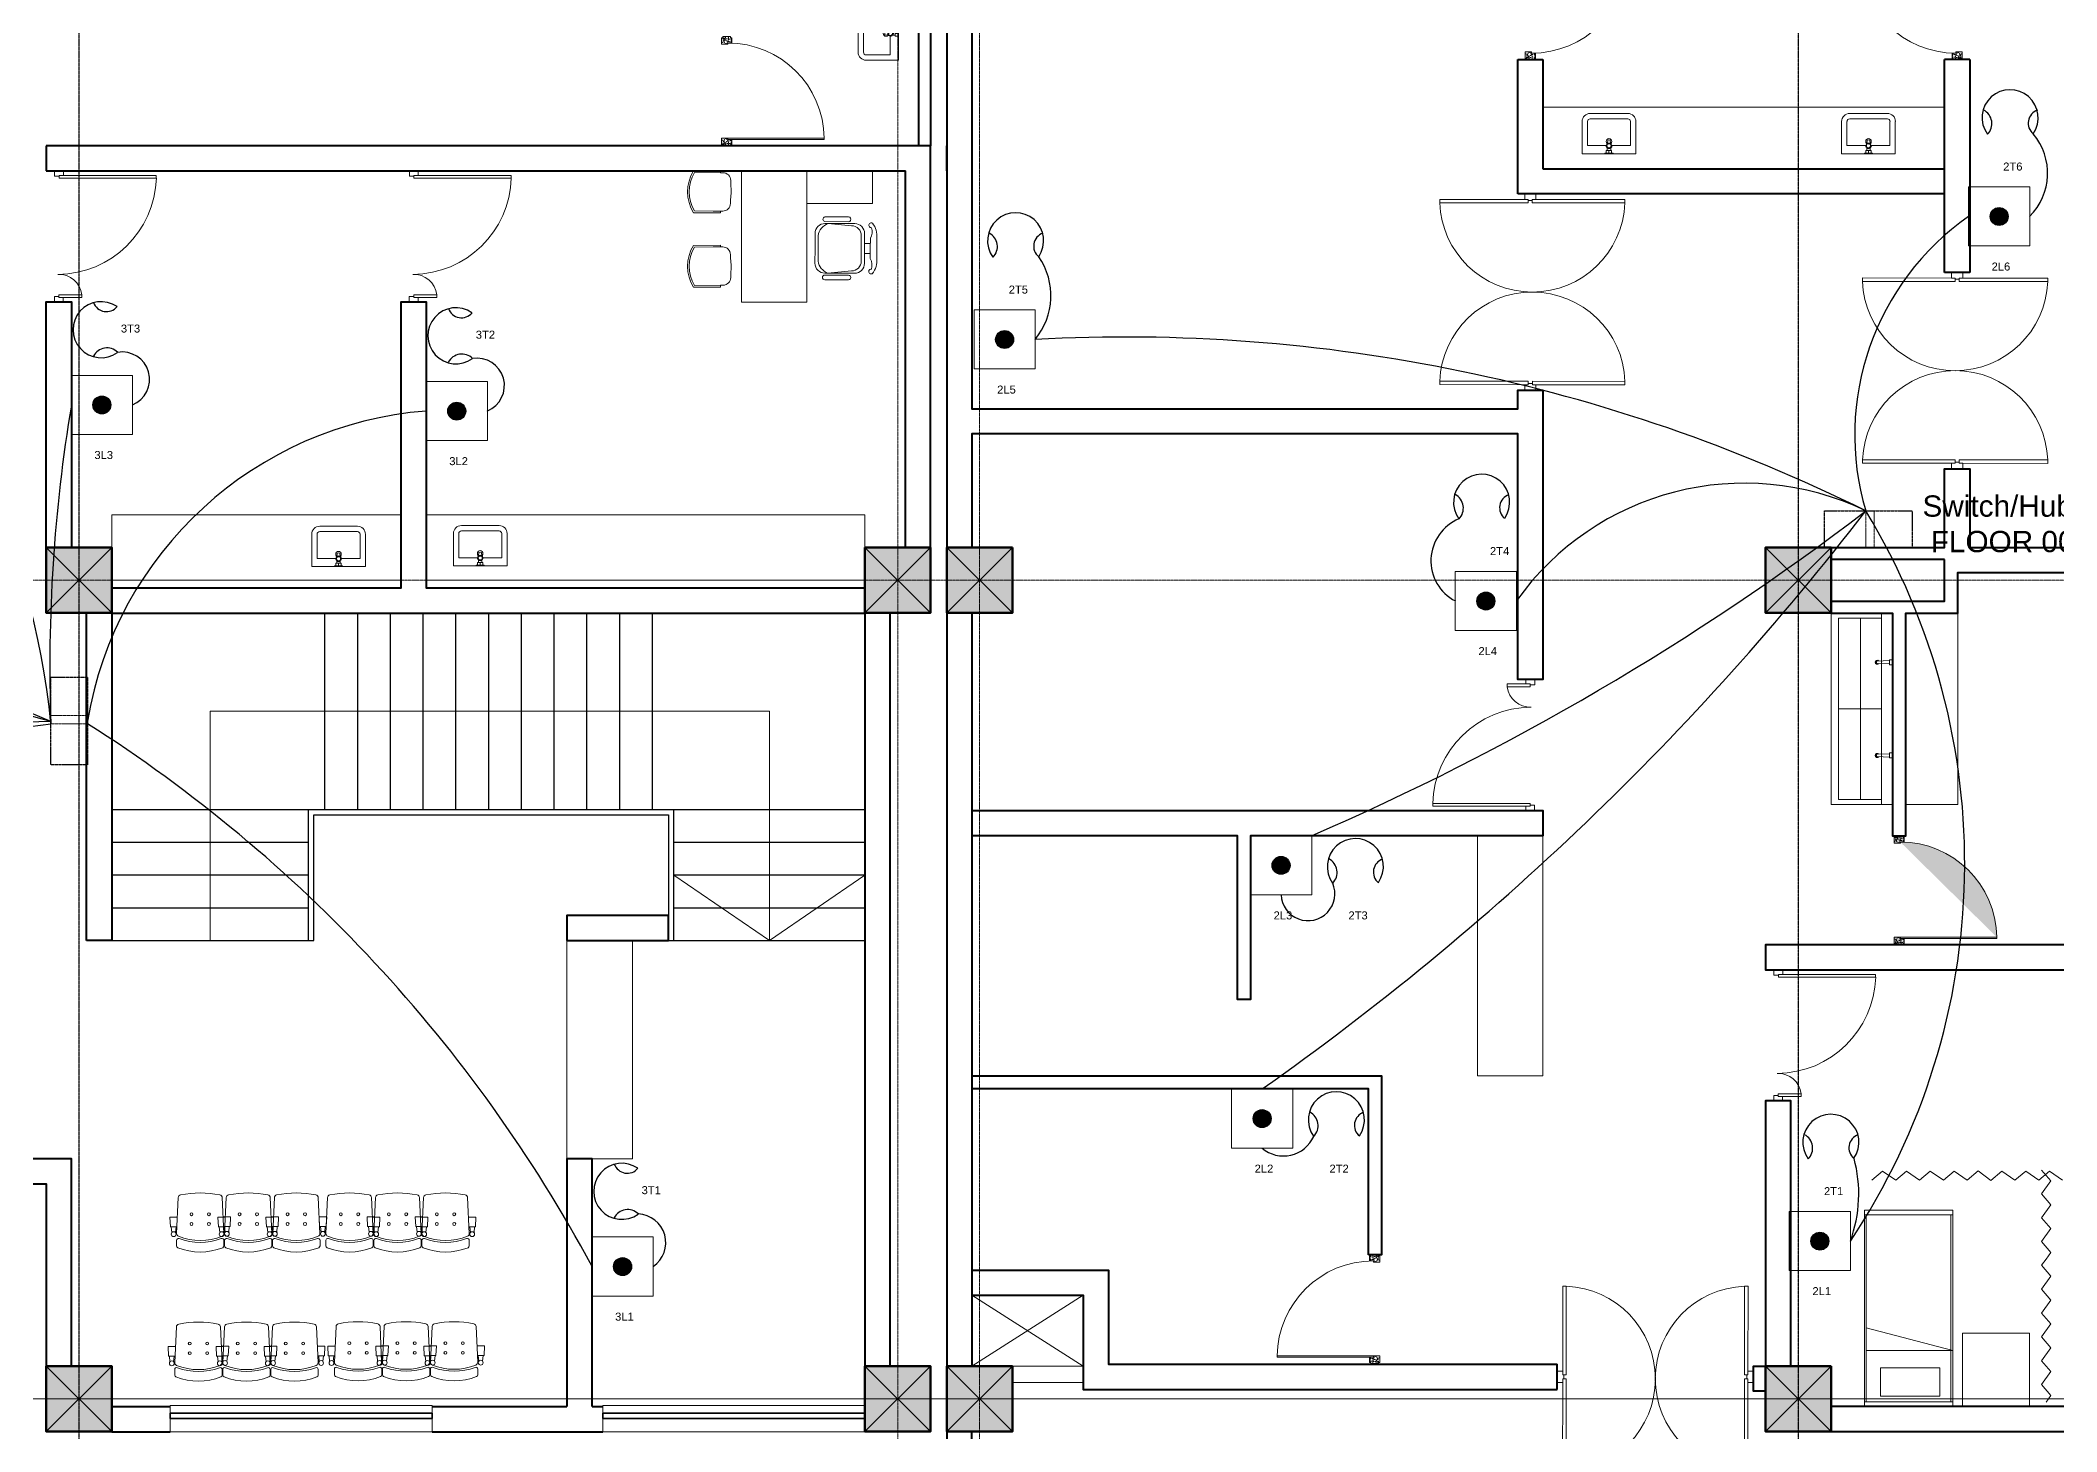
# Model space of a CAD drawing. Header units: millimetres. Extents: x 2402294 to 3337895, y 3394997 to 3969149.
# Drawn here: x 2452107 to 2470578, y 3754209 to 3766956 of the extents above; entities that cross this region are included whole.
import ezdxf

# ---------------------------------------------------------------- set-up
doc = ezdxf.new("R2010")
doc.units = ezdxf.units.MM
doc.header["$MEASUREMENT"] = 0
doc.linetypes.add('CENTER', pattern=[2, 1.25, -0.25, 0.25, -0.25])
doc.linetypes.add('DASHED', pattern=[0.75, 0.5, -0.25])
for name, color, linetype, lineweight in [('0newfurnture', 30, 'Continuous', 15), ('centreline', 52, 'CENTER', 5), ('Column-0.5', 14, 'Continuous', 50), ('door', 41, 'Continuous', 5), ('Door Opening-0.09', 253, 'Continuous', 9), ('elect text', 2, 'Continuous', 50), ('furniture', 34, 'Continuous', 15), ('Furniture Hospital-0.09', 44, 'Continuous', 9), ('greenery', 82, 'Continuous', 5), ('Hatch', 9, 'Continuous', 9), ('hidden lines', 205, 'DASHED', 5), ('LAN', 60, 'Continuous', 25), ('Sill Level', 140, 'Continuous', 20), ('stairs', 6, 'Continuous', 25), ('Telephone points', 53, 'Continuous', 15), ('WALL 0.2', 7, 'Continuous', 20), ('wall 0.4', 7, 'Continuous', 40), ('WINDOW', 152, 'Continuous', 30), ('Windows Plan', 152, 'Continuous', 35)]:
    doc.layers.add(name, color=color, linetype=linetype, lineweight=lineweight)
doc.layers.add('LAN Switch', color=110, linetype='CENTER')
doc.styles.get("Standard").update_dxf_attribs({"font": 'arial.ttf'})
doc.linetypes.add('ZIGZAG', pattern='A,0.0001,-0.2,[131,ltypeshp.shx,S=0.2,R=0,X=-0.2,Y=0],-0.4,[131,ltypeshp.shx,S=0.2,R=180,X=0.2,Y=0],-0.2', length=0.8001)

# ---------------------------------------------------------------- blocks, each defined once
blk = doc.blocks.new('BED')
at = {"layer": 'Furniture Hospital-0.09'}
for p, q in [((-2.12, 0.475), (-2.12, -0.475)), ((-2.12, -0.475), (-2.12, 0.475)), ((-0.008, 0.475), (-2.12, 0.475)), ((-2.07, 0.475), (-2.07, -0.475)), ((-0.058, 0.455), (-2.07, 0.455)), ((-0.855, -0.455), (-0.61, 0.475)), ((-0.61, 0.475), (-0.61, -0.455)), ((-0.058, -0.475), (-0.058, 0.475)), ((-0.008, -0.475), (-0.008, 0.475)), ((-0.425, 0.336), (-0.426, -0.303)), ((-0.425, 0.336), (-0.121, 0.336)), ((-0.121, -0.303), (-0.121, 0.336)), ((-0.426, -0.303), (-0.121, -0.303)), ((-2.12, -0.475), (-0.008, -0.475)), ((-2.07, -0.455), (-0.058, -0.455))]:
    blk.add_line(p, q, dxfattribs=at)
blk = doc.blocks.new('MAIN DOOR')
at = {"layer": 'door', "ltscale": 1000}
for points in [[(2313.47, 188.53), (2347.4, 188.53), (2347.4, 187.28), (2313.47, 187.28)], [(2381.32, 188.53), (2348.88, 188.53), (2348.88, 187.28), (2381.32, 187.28)]]:
    blk.add_lwpolyline(points, close=True, dxfattribs=at)
for points in [[(2346.08, 190.6), (2346.08, 188.53)], [(2348.88, 188.12), (2347.4, 188.12), (2347.4, 188.53), (2346.08, 188.53), (2346.08, 190.6), (2350.2, 190.6)], [(2347.4, 188.12), (2348.88, 188.12), (2348.88, 188.53), (2350.2, 188.53), (2350.2, 190.6), (2346.08, 190.6)], [(2350.2, 190.6), (2350.2, 188.53)], [(2313.41, 120.66), (2347.33, 120.66), (2347.33, 121.91), (2313.41, 121.91), (2313.41, 120.66)], [(2348.82, 121.07), (2347.33, 121.07), (2347.33, 120.66), (2346.01, 120.66), (2346.01, 118.6), (2350.14, 118.6)], [(2347.33, 121.07), (2348.82, 121.07), (2348.82, 120.66), (2350.14, 120.66), (2350.14, 118.6), (2346.01, 118.6)], [(2346.01, 118.6), (2346.01, 120.66)], [(2381.26, 120.66), (2348.82, 120.66), (2348.82, 121.91), (2381.26, 121.91), (2381.26, 120.66)], [(2350.14, 118.6), (2350.14, 120.66)]]:
    blk.add_lwpolyline(points, dxfattribs=at)
at = {"layer": 'Door Opening-0.09', "ltscale": 1000}
for centre, radius, start, end in [((2347.4, 188.53), 33.94, 182.11678, 357.88255), ((2347.33, 120.66), 33.95, 2.11669, 177.88264)]:
    blk.add_arc(centre, radius, start, end, dxfattribs=at)
at = {"layer": 'WINDOW', "ltscale": 5}
blk.add_line((2350.14, 190.6), (2350.14, 190.6), dxfattribs=at)
blk = doc.blocks.new('BANCAS')
at = {"layer": 'Furniture Hospital-0.09'}
for p, q in [((-0.236, -0.247), (-0.314, -0.247)), ((-0.309, -0.347), (-0.314, -0.247)), ((-0.241, -0.347), (-0.309, -0.347)), ((-0.294, -0.405), (-0.3, -0.347)), ((-0.256, -0.405), (-0.25, -0.347)), ((0.314, -0.25), (0.236, -0.25)), ((0.309, -0.35), (0.241, -0.35)), ((0.256, -0.409), (0.25, -0.35)), ((0.294, -0.409), (0.3, -0.35)), ((0.309, -0.35), (0.314, -0.25))]:
    blk.add_line(p, q, dxfattribs=at)
blk.add_lwpolyline([(0.227, -0.048, 0.346546), (0.203, -0.019, 0.095695), (-0.203, -0.019, 0.346546), (-0.227, -0.048), (-0.244, -0.417, 0.318973), (-0.225, -0.447, 0.193005), (0.225, -0.447, 0.318973), (0.244, -0.417)], format="xyb", close=True, dxfattribs=at)
blk.add_lwpolyline([(-0.245, -0.522), (-0.245, -0.489, -0.522832), (-0.218, -0.471, 0.18), (0.218, -0.471, -0.522832), (0.245, -0.489), (0.245, -0.547, -0.306573), (0.232, -0.565, -0.192782), (-0.232, -0.565, -0.306573), (-0.245, -0.547), (-0.245, -0.504)], format="xyb", dxfattribs=at)
for centre, radius in [((-0.09, -0.22), 0.015), ((0.09, -0.22), 0.015), ((-0.275, -0.422), 0.025), ((-0.09, -0.32), 0.015), ((0.09, -0.32), 0.015), ((0.275, -0.425), 0.025)]:
    blk.add_circle(centre, radius, dxfattribs=at)
blk = doc.blocks.new('A$C72AE6952')
at = {"ltscale": 20, "xscale": 800, "yscale": 800, "zscale": 800, "row_count": 1, "column_count": 3, "row_spacing": 0, "column_spacing": 440.0000000000001}
blk.add_blockref('BANCAS', (-440, 0), dxfattribs=at)
blk = doc.blocks.new("door 5'")
at = {"layer": 'door', "ltscale": 1000}
for points in [[(2177525, 4317078), (2177525, 4317062), (2177516, 4317062), (2177516, 4317020), (2177473, 4317020), (2177474, 4317105)], [(2177525, 4317062), (2177525, 4317105), (2177474, 4317105), (2177473, 4317020)], [(2177473, 4317020), (2177516, 4317020)], [(2177474, 4317105), (2177516, 4317105)], [(2178697, 4316120), (2178697, 4317060), (2178671, 4317060), (2178671, 4316120), (2178697, 4316120)], [(2178689, 4317076), (2178689, 4317060), (2178697, 4317060), (2178697, 4317018), (2178740, 4317018), (2178740, 4317104)], [(2178689, 4317060), (2178689, 4317104), (2178740, 4317104), (2178740, 4317018)], [(2178740, 4317018), (2178697, 4317018)]]:
    blk.add_lwpolyline(points, dxfattribs=at)
blk.add_lwpolyline([(2177516, 4316839), (2177516, 4317062), (2177543, 4317062), (2177543, 4316839)], close=True, dxfattribs=at)
at = {"layer": 'Door Opening-0.09', "ltscale": 1000}
for centre, radius, start, end in [((2177516, 4317062), 224, 276.6944, 2.344), ((2178697, 4317076), 957, 180.3416, 268.4244)]:
    blk.add_arc(centre, radius, start, end, dxfattribs=at)
at = {"layer": 'WINDOW', "ltscale": 5}
blk.add_line((2177474, 4317104), (2177474, 4317104), dxfattribs=at)
blk = doc.blocks.new('scrub sink')
at = {"layer": 'Furniture Hospital-0.09'}
for p, q in [((0, -611), (0, 0)), ((0, 0), (1900, 0)), ((0, -611), (0, 0)), ((1900, -611), (1900, 0)), ((1900, 0), (1900, -611)), ((0, -110), (1900, -110)), ((50, -536), (50, -110)), ((950, -536), (950, -110)), ((1850, -536), (1850, -110)), ((1850, -536), (1850, -110)), ((50, -320), (1850, -320)), ((1850, -536), (50, -536)), ((1900, -611), (0, -611))]:
    blk.add_line(p, q, dxfattribs=at)
for points in [[(452, 0), (527, 0), (527, -5), (452, -5)], [(464, -5), (514, -5), (514, -30), (464, -30)], [(1376, 0), (1451, 0), (1451, -5), (1376, -5)], [(1389, -5), (1439, -5), (1439, -30), (1389, -30)]]:
    blk.add_lwpolyline(points, close=True, dxfattribs=at)
for points in [[(473, -30), (477, -158, 0.199366), (502, -158), (506, -30)], [(1397, -30), (1401, -158, 0.199366), (1426, -158), (1430, -30)]]:
    blk.add_lwpolyline(points, format="xyb", dxfattribs=at)
for centre, radius, start, end in [((489, -153), 20, 130.9481, 49.0519), ((489, -153), 15, 149.1321, 30.8679), ((1414, -153), 20, 130.9481, 49.0519), ((1414, -153), 15, 149.1321, 30.8679)]:
    blk.add_arc(centre, radius, start, end, dxfattribs=at)
blk = doc.blocks.new('d1')
at = {"layer": 'door'}
for p, q in [((2442.75, 10745.72), (2408.32, 10745.72)), ((2442.75, 10746.15), (2408.33, 10746.15)), ((2408.33, 10746.15), (2408.33, 10745.72))]:
    blk.add_line(p, q, dxfattribs=at)
at = {"layer": 'door', "ltscale": 80}
for points in [[(2445, 10779.7), (2445, 10781.99), (2444.56, 10781.99), (2444.56, 10782.43), (2441.8, 10782.43), (2441.8, 10781.99), (2441.36, 10781.99), (2441.36, 10780.14), (2442.75, 10780.14), (2442.75, 10779.7)], [(2445, 10746.15), (2445, 10743.87), (2444.56, 10743.87), (2444.56, 10743.43), (2441.8, 10743.43), (2441.8, 10743.87), (2441.36, 10743.87), (2441.36, 10745.72), (2442.75, 10745.72), (2442.75, 10746.15)]]:
    blk.add_lwpolyline(points, close=True, dxfattribs=at)
at = {"layer": 'Door Opening-0.09', "ltscale": 80}
blk.add_arc((2442.75, 10745.72), 34.42, 90, 179.27403, dxfattribs=at)
at = {"layer": 'hidden lines'}
for centre, radius, start, end in [((2441.64, 10791.37), 9.82, 268.39858, 287.31577), ((2441.38, 10784.76), 4.22, 269.78991, 318.96751), ((2444.33, 10781.34), 2.81, 166.46517, 205.18019), ((2445.01, 10781.68), 2.48, 162.46714, 233.24176), ((2441.57, 10782.05), 3, 308.46813, 358.9527), ((2445.46, 10782.07), 1.81, 168.64751, 255.23191), ((2441.64, 10734.49), 9.82, 72.68423, 91.60142), ((2441.38, 10741.1), 4.22, 41.03249, 90.21009), ((2444.33, 10744.52), 2.81, 154.81981, 193.53483), ((2445.01, 10744.18), 2.48, 126.75824, 197.53286), ((2441.57, 10743.81), 3, 1.0473, 51.53187), ((2445.46, 10743.79), 1.81, 104.76809, 191.35249)]:
    blk.add_arc(centre, radius, start, end, dxfattribs=at)
blk = doc.blocks.new('2ft column')
at = {"layer": 'Hatch', "ltscale": 5}
h = blk.add_hatch(color=256, dxfattribs=at)
h.dxf.hatch_style = 1
h.paths.add_polyline_path([(2207385, 4176559), (2207985, 4176559), (2207985, 4175959), (2207385, 4175959)])
at = {"layer": 'Column-0.5', "ltscale": 5}
blk.add_lwpolyline([(2207385, 4176559), (2207985, 4176559), (2207985, 4175959), (2207385, 4175959)], close=True, dxfattribs=at)
at = {"layer": 'Defpoints', "ltscale": 5}
for points in [[(2207985, 4176559), (2207385, 4175959)], [(2207985, 4175959), (2207385, 4176559)]]:
    blk.add_lwpolyline(points, dxfattribs=at)
blk = doc.blocks.new('main grid')
at = {"layer": 'centreline', "ltscale": 5}
for p, q in [((2533911, 4018930), (2533911, 3991299)), ((2541411, 4018930), (2541411, 3976624)), ((2542161, 4018930), (2542161, 3976624)), ((2549661, 4018930), (2549661, 3976624)), ((2559988, 4003672), (2515645, 4003672)), ((2559388, 3996172), (2515045, 3996172)), ((2559988, 3996172), (2515645, 3996172))]:
    blk.add_line(p, q, dxfattribs=at)
at = {"layer": 'Hatch'}
for p in [(326226, -172587), (333726, -172587), (326226, -180087), (333726, -180087)]:
    blk.add_blockref('2ft column', p, dxfattribs=at)
at = {"layer": 'Hatch', "xscale": -1}
for p in [(4749846, -172587), (4757346, -172587), (4749846, -180087), (4757346, -180087)]:
    blk.add_blockref('2ft column', p, dxfattribs=at)
blk = doc.blocks.new('IP1')
at = {"layer": 'WALL 0.2', "ltscale": 5}
for points in [[(2535111, 3946693), (2535111, 3948793), (2539161, 3948793)], [(2539161, 3948793), (2540236, 3948793), (2540236, 3946693)], [(2539361, 3947293), (2540236, 3946693), (2541111, 3947293)]]:
    blk.add_lwpolyline(points, dxfattribs=at)
blk = doc.blocks.new('TAP')
at = {"layer": 'Furniture Hospital-0.09', "linetype": 'Continuous'}
for p, q in [((0, 38), (0, -38)), ((5, 38), (0, 38)), ((5, 38), (5, -38)), ((30, 25), (5, 25)), ((30, 0), (5, 0)), ((30, 25), (30, -25)), ((56, 16), (30, 16)), ((51, 7), (48, 8)), ((59, 19), (57, 22)), ((73, 24), (73, 27)), ((88, 20), (89, 22)), ((97, 15), (125, 12)), ((97, 8), (100, 9)), ((5, -38), (0, -38)), ((30, -25), (5, -25)), ((56, -16), (30, -16)), ((51, -8), (48, -9)), ((60, -20), (58, -22)), ((74, -24), (74, -27)), ((88, -19), (90, -22)), ((97, -7), (100, -8)), ((97, -15), (125, -12))]:
    blk.add_line(p, q, dxfattribs=at)
for radius in [21.2, 19.7]:
    blk.add_circle((74, 0), radius, dxfattribs=at)
for centre, radius, start, end in [((74, 0), 27.2, 163.0512, 199.0512), ((74, 0), 24.2, 127.0512, 163.0512), ((74, 0), 27.2, 91.0512, 127.0512), ((74, 0), 24.2, 55.0512, 91.0512), ((74, 0), 27.2, 19.0512, 55.0512), ((74, 0), 24.2, 343.0512, 19.0512), ((95, 0), 32.6, 337.45, 22.55), ((74, 0), 24.2, 199.0512, 235.0512), ((74, 0), 27.2, 235.0512, 271.0512), ((74, 0), 24.2, 271.0512, 307.0512), ((74, 0), 27.2, 307.0512, 343.0512)]:
    blk.add_arc(centre, radius, start, end, dxfattribs=at)
blk = doc.blocks.new('bazin')
at = {"layer": '0newfurnture', "ltscale": 5}
for p, q in [((2434577, 4011590), (2435069, 4011590)), ((2434577, 4011295), (2434577, 4011590)), ((2434626, 4011295), (2434626, 4011516)), ((2434626, 4011516), (2434799, 4011516)), ((2434847, 4011516), (2435020, 4011516)), ((2435020, 4011516), (2435020, 4011295)), ((2435069, 4011590), (2435069, 4011295)), ((2434996, 4011270), (2434651, 4011270)), ((2434996, 4011221), (2434651, 4011221))]:
    blk.add_line(p, q, dxfattribs=at)
blk.add_circle((2434823, 4011477), 25.6, dxfattribs=at)
for centre, radius, start, end in [((2434651, 4011295), 73.8, 180, 270), ((2434651, 4011295), 24.6, 180, 270), ((2434996, 4011295), 73.8, 270, 0), ((2434996, 4011295), 24.6, 270, 0)]:
    blk.add_arc(centre, radius, start, end, dxfattribs=at)
at = {"layer": '0newfurnture', "ltscale": 5, "xscale": 0.9842520018725999, "yscale": 0.9842520018725999, "zscale": 0.9842520018725999, "rotation": 270}
blk.add_blockref('TAP', (2434823, 4011590), dxfattribs=at)
blk = doc.blocks.new('ADHIKRIT')
at = {"layer": 'furniture'}
for p, q in [((900, 1351), (0, 1351)), ((0, 1351), (0, -450)), ((0, 741), (0, 1351)), ((900, -450), (900, 1351)), ((1187, 1121), (1153, 1121)), ((1187, 1145), (1558, 1147)), ((1187, 1145), (1187, 1121)), ((1187, 1121), (1545, 1123)), ((-245, 1046), (-569, 1047)), ((-245, 980), (-569, 981)), ((1048, 956), (1048, 1014)), ((-789, 683), (-869, 683)), ((1050, 758), (1050, 711)), ((1050, 700), (1050, 711)), ((1189, 595), (1157, 595)), ((1187, 595), (1187, 571)), ((1187, 571), (1558, 573)), ((1189, 595), (1286, 595)), ((1287, 595), (1545, 597)), ((-789, 547), (-869, 547)), ((-900, 0), (0, 0)), ((-900, -450), (-900, 0)), ((-247, 247), (-571, 248)), ((-247, 182), (-571, 182)), ((1189, 102), (1157, 102)), ((1187, 126), (1558, 124)), ((1187, 102), (1187, 126)), ((1189, 102), (1286, 101)), ((1287, 101), (1545, 100)), ((1048, -260), (1048, -318)), ((1050, -4), (1050, -14)), ((1050, -61), (1050, -14)), ((0, -450), (-900, -450)), ((0, -450), (900, -450)), ((1187, -425), (1153, -425)), ((1187, -425), (1545, -426)), ((1187, -449), (1187, -425)), ((1187, -449), (1558, -450))]:
    blk.add_line(p, q, dxfattribs=at)
for points in [[(-897, 962, 0.207066), (-957, 755), (-957, 615)], [(-885, 900, 0.214578), (-869, 755), (-869, 615)], [(-110, 614), (-109, 818, 0.414214), (-246, 955), (-655, 956, 0.418376), (-789, 820), (-789, 615)], [(-153, 614), (-152, 788, 0.28028), (-288, 955), (-610, 925, 0.418376), (-744, 789), (-745, 615)], [(-899, 268, -0.207066), (-958, 476), (-957, 615)], [(-886, 330, -0.214578), (-870, 475), (-869, 615)], [(-110, 614), (-110, 409, -0.414214), (-247, 273), (-656, 274, -0.418376), (-790, 410), (-789, 615)], [(-153, 614), (-153, 440, -0.28028), (-290, 273), (-612, 304, -0.418376), (-745, 441), (-745, 615)]]:
    blk.add_lwpolyline(points, format="xyb", dxfattribs=at)
for centre, radius, start, end in [((1154, 1015), 106, 90.3083, 180.3083), ((1203, 1157), 39.5, 294.3355, 296.5711), ((1099, 860), 518, 329.4756, 30.5244), ((1099, 860), 542, 328.0257, 31.9845), ((-881, 933), 33.3, 262.3354, 120.0474), ((-569, 1014), 32.9, 89.8702, 269.8702), ((-245, 1013), 32.9, 269.8702, 89.8702), ((1753, 864), 711, 172.5908, 188.6233), ((1157, 701), 106, 180.3083, 270.3083), ((-882, 297), 33.3, 239.693, 97.4051), ((-571, 215), 32.9, 89.8702, 269.8702), ((-253, 214), 33.4, 280.4483, 79.5122), ((1157, -4), 106, 89.6917, 179.6917), ((1099, -163), 518, 329.4756, 30.5244), ((1099, -163), 542, 328.0155, 31.9743), ((1753, -168), 711, 171.3767, 187.4092), ((1154, -319), 106, 179.6917, 269.6917), ((1203, -461), 39.5, 63.4289, 65.6645)]:
    blk.add_arc(centre, radius, start, end, dxfattribs=at)
blk = doc.blocks.new('w1')
at = {"layer": 'Sill Level'}
blk.add_lwpolyline([(2460641, 3827503), (2460641, 3825103), (2460401, 3825103), (2460401, 3827503)], close=True, dxfattribs=at)
at = {"layer": 'Windows Plan'}
blk.add_lwpolyline([(2460521, 3825103), (2460521, 3827503), (2460473, 3827503), (2460473, 3825103)], close=True, dxfattribs=at)
blk = doc.blocks.new('lan')
at = {"layer": 'LAN', "ltscale": 3}
blk.add_hatch(color=256, dxfattribs=at).paths.add_polyline_path([(904043, -140861, 1), (904135, -140861, 1)])
at = {"layer": 'LAN', "lineweight": 20, "ltscale": 3}
blk.add_lwpolyline([(903933, -140711), (904245, -140711), (904245, -141012), (903933, -141012)], close=True, dxfattribs=at)
at = {"layer": 'LAN', "ltscale": 3}
blk.add_circle((904089, -140861), 45.6, dxfattribs=at)
blk = doc.blocks.new('tel')
at = {"layer": 'Telephone points', "lineweight": 30}
for centre, radius, start, end in [((904092, -135999), 143, 145.3092, 35.8587), ((903930, -135971), 70.1, 289.0836, 50.6504), ((904263, -135969), 78, 135.7922, 242.2322)]:
    blk.add_arc(centre, radius, start, end, dxfattribs=at)
blk = doc.blocks.new('SWITCH')
at = {"layer": 'LAN Switch', "lineweight": 5}
for p, q in [((-288569, 3980926), (-288569, 3981405)), ((-288460, 3980925), (-288460, 3981404))]:
    blk.add_line(p, q, dxfattribs=at)
at = {"layer": 'LAN Switch', "lineweight": 30}
blk.add_lwpolyline([(-289109, 3980926), (-289109, 3981405), (-287961, 3981405), (-287961, 3980926)], close=True, dxfattribs=at)

msp = doc.modelspace()

# ---------------------------------------------------------------- hatches: boundary and pattern name
at = {"layer": 'greenery', "ltscale": 5}
h = msp.add_hatch(color=256, dxfattribs=at)
h.dxf.hatch_style = 1
h.paths.add_polyline_path([(2469088.1, 3759599.4), (2469088.1, 3759658.1), (2469099.3, 3759658.1), (2469099.3, 3759669.3), (2469170.1, 3759669.3), (2469170.1, 3759658.1), (2469181.3, 3759658.1), (2469181.3, 3759610.6), (2469145.9, 3759610.6), (2469145.9, 3759599.4)])
edge = h.paths.add_edge_path(flags=16)
edge.add_arc((2469174.1, 3759898.6), 251.9, 252.71757, 271.63475)
edge = h.paths.add_edge_path(flags=16)
edge.add_arc((2469180.8, 3759729.1), 108.1, 221.06583, 270.24342)
edge = h.paths.add_edge_path()
edge.add_arc((2469176.1, 3759659.5), 76.8, 181.08064, 231.56521)
edge = h.paths.add_edge_path(flags=16)
edge.add_arc((2469076.3, 3759660.1), 46.3, 284.80143, 371.38583)
edge = h.paths.add_edge_path()
edge.add_arc((2469087.9, 3759650.1), 63.5, 306.79158, 377.5662)
edge = h.paths.add_edge_path(flags=16)
edge.add_arc((2469105.2, 3759641.3), 72, 334.85314, 373.56817)
h.paths.add_polyline_path([(2469088.6, 3758739.2), (2469088.6, 3758680.5), (2469099.8, 3758680.5), (2469099.8, 3758669.3), (2469170.7, 3758669.3), (2469170.6, 3758680.5), (2469181.8, 3758680.5), (2469181.8, 3758728), (2469146.4, 3758728), (2469146.4, 3758739.2)])
edge = h.paths.add_edge_path(flags=17)
edge.add_arc((2469174.9, 3758440), 251.9, 88.43192, 107.3491)
edge = h.paths.add_edge_path(flags=16)
edge.add_arc((2469181.4, 3758609.5), 108.1, 89.82325, 139.00084)
edge = h.paths.add_edge_path()
edge.add_arc((2469176.6, 3758679.1), 76.8, 128.50146, 178.98603)
edge = h.paths.add_edge_path(flags=16)
edge.add_arc((2469076.9, 3758678.5), 46.3, 348.68084, 435.26524)
edge = h.paths.add_edge_path()
edge.add_arc((2469088.4, 3758688.5), 63.5, 342.50047, 413.27509)
edge = h.paths.add_edge_path(flags=17)
edge.add_arc((2469105.8, 3758697.3), 72, 346.4985, 385.21353)
edge = h.paths.add_edge_path()
edge.add_line((2469146.4, 3758739.2), (2470028.9, 3758739.7))
edge = h.paths.add_edge_path()
edge.add_line((2469146.4, 3758728), (2470029, 3758728.5))
edge = h.paths.add_edge_path()
edge.add_line((2470028.9, 3758739.7), (2470028.9, 3758728.5))
edge = h.paths.add_edge_path()
edge.add_arc((2469146.4, 3758728), 882.6, 0.75931, 90.03334)

# ---------------------------------------------------------------- linework, layer by layer
at = {"layer": '0newfurnture', "ltscale": 5}
for points in [[(2465871, 3765779.2), (2469551, 3765779.2), (2469551, 3766343.5), (2465871, 3766343.5)], [(2452761, 3762609.2), (2455412, 3762609.2), (2455412, 3762009.2), (2452761, 3762009.2)], [(2455642, 3762609.2), (2459661, 3762609.2), (2459661, 3762009.2), (2455642, 3762009.2)]]:
    msp.add_lwpolyline(points, close=True, dxfattribs=at)
at = {"layer": 'centreline', "ltscale": 5}
for p, q in [((2452461, 3777267.4), (2452461, 3749636.6)), ((2468211, 3777267.4), (2468211, 3729327.4)), ((2484429.1, 3754509.2), (2441909.5, 3754509.2))]:
    msp.add_line(p, q, dxfattribs=at)
at = {"layer": 'Furniture Hospital-0.09', "ltscale": 30}
msp.add_lwpolyline([(2468511, 3761709.2), (2468987.4, 3761709.2)], dxfattribs=at)
for points in [[(2469194.7, 3759955.9), (2469671, 3759955.9), (2469671, 3761709.2), (2469194.7, 3761709.2)], [(2465871, 3759669.2), (2465271, 3759669.2), (2465271, 3757469.2), (2465871, 3757469.2)], [(2457531, 3758709.2), (2456931, 3758709.2), (2456931, 3756709.2), (2457531, 3756709.2)]]:
    msp.add_lwpolyline(points, close=True, dxfattribs=at)
at = {"layer": 'Furniture Hospital-0.09'}
msp.add_lwpolyline([(2470327.6, 3754439.2), (2469714.3, 3754439.2), (2469714.3, 3755112.6), (2470327.6, 3755112.6)], close=True, dxfattribs=at)
at = {"layer": 'Hatch', "ltscale": 5}
for points in [[(2461661, 3755459.2), (2460641, 3754809.2)], [(2460641, 3755459.2), (2461661, 3754809.2)]]:
    msp.add_lwpolyline(points, dxfattribs=at)
at = {"layer": 'LAN', "ltscale": 5}
for centre, radius, start, end in [((2467107.1, 3796670.9), 38919.6, 226.96596, 247.48137), ((2445321.4, 3760025.2), 6915, 5.56204, 85.86392), ((2469934.3, 3765739.1), 560.1, 314.92147, 40.06173), ((2471170.7, 3763340.6), 2442.9, 124.9678, 196.55713), ((2460740.3, 3764615.7), 624.6, 320.14544, 34.83776), ((2462042.5, 3748986), 15251.6, 63.57811, 93.09206), ((2452856, 3763849), 251.5, 291.99917, 99.44666), ((2456107, 3763792.8), 251.5, 291.99917, 99.44666), ((2466731.4, 3761230.4), 14537.4, 170.55566, 182.10917), ((2455905.7, 3760156.5), 3413.3, 94.43042, 170.51626), ((2451765.2, 3769470.4), 8762.5, 227.27665, 272.86935), ((2467717.1, 3760337.5), 2560.9, 64.2647, 144.64268), ((2452852.2, 3763442.7), 2799.9, 193.62309, 256.61154), ((2449343.1, 3780943.1), 20448.8, 244.10244, 278.04182), ((2448650.1, 3778182.9), 25468.3, 305.1128, 322.40268), ((2454180.8, 3781820.5), 24130.8, 293.36949, 307.37574), ((2465260.7, 3762188.3), 415.5, 112.448, 242.58517), ((2463513.4, 3759410.8), 6222, 326.27091, 31.31281), ((2445334.2, 3749364.7), 13427.4, 28.261, 57.549), ((2463719.2, 3759137.1), 246.5, 182.33245, 23.36639), ((2463495.1, 3757037.9), 302.8, 229.67042, 336.02842), ((2467516.8, 3756386.5), 1247.9, 339.81565, 15.16755), ((2457573.2, 3755940.7), 263.2, 303.94222, 87.5036)]:
    msp.add_arc(centre, radius, start, end, dxfattribs=at)
at = {"layer": 'stairs', "ltscale": 5}
for points in [[(2454711, 3761709.2), (2454711, 3759909.2)], [(2455011, 3761709.2), (2455011, 3759909.2)], [(2455311, 3761709.2), (2455311, 3759909.2)], [(2455611, 3761709.2), (2455611, 3759909.2)], [(2455911, 3761709.2), (2455911, 3759909.2)], [(2456211, 3761709.2), (2456211, 3759909.2)], [(2456511, 3761709.2), (2456511, 3759909.2)], [(2456811, 3761709.2), (2456811, 3759909.2)], [(2457111, 3761709.2), (2457111, 3759909.2)], [(2457411, 3761709.2), (2457411, 3759909.2)], [(2457711, 3761709.2), (2457711, 3759909.2)], [(2452761, 3759909.2), (2459661, 3759909.2)], [(2454561, 3759909.2), (2454561, 3758709.2), (2454611, 3758709.2), (2454611, 3759859.2), (2457861, 3759859.2), (2457861, 3758709.2), (2457911, 3758709.2), (2457911, 3759909.2)], [(2452761, 3759609.2), (2454561, 3759609.2)], [(2457911, 3759609.2), (2459661, 3759609.2)], [(2452761, 3759309.2), (2454561, 3759309.2)], [(2457911, 3759309.2), (2459661, 3759309.2)], [(2452761, 3759009.2), (2454561, 3759009.2)], [(2457911, 3759009.2), (2459661, 3759009.2)], [(2452761, 3758709.2), (2454561, 3758709.2)], [(2457911, 3758709.2), (2459661, 3758709.2)]]:
    msp.add_lwpolyline(points, dxfattribs=at)
at = {"layer": 'WALL 0.2', "ltscale": 5}
for points in [[(2461011, 3754809.2), (2461661, 3754809.2)], [(2461011, 3754659.2), (2461661, 3754659.2)]]:
    msp.add_lwpolyline(points, dxfattribs=at)
at = {"layer": 'wall 0.4', "ltscale": 5}
for p, q in [((2460151, 3769209.2), (2460151, 3765989.2)), ((2460261, 3769209.2), (2460261, 3765989.2)), ((2465641, 3765549.2), (2465641, 3766779.2)), ((2465641, 3766779.2), (2465871, 3766779.2)), ((2465871, 3766779.2), (2465871, 3765779.2)), ((2469551, 3765779.2), (2469551, 3766779.2)), ((2469781, 3766779.2), (2469551, 3766779.2)), ((2469781, 3766779.2), (2469781, 3764829.2)), ((2452161, 3765989.2), (2452161, 3765759.2)), ((2460261, 3765989.2), (2452161, 3765989.2)), ((2460261, 3762309.2), (2460261, 3765989.2)), ((2460411, 3765759.2), (2460411, 3765989.2)), ((2452161, 3765759.2), (2460031, 3765759.2)), ((2460031, 3762309.2), (2460031, 3765759.2)), ((2465871, 3765779.2), (2469551, 3765779.2)), ((2469551, 3764829.2), (2469551, 3765779.2)), ((2469551, 3765549.2), (2465641, 3765549.2)), ((2469781, 3764829.2), (2469551, 3764829.2)), ((2452531, 3758709.2), (2452531, 3761709.2)), ((2452761, 3761709.2), (2452761, 3758709.2)), ((2452761, 3758709.2), (2452531, 3758709.2)), ((2462609.1, 3754827), (2464273.3, 3754827)), ((2466001.1, 3754597), (2466001.1, 3754827))]:
    msp.add_line(p, q, dxfattribs=at)
for points in [[(2460411, 3769209.2), (2460411, 3762309.2)], [(2460641, 3769209.2), (2460641, 3763579.2), (2465641, 3763579.2), (2465641, 3763749.2), (2465871, 3763749.2), (2465871, 3761099.2), (2465641, 3761099.2), (2465641, 3763349.2), (2460641, 3763349.2), (2460641, 3762309.2)], [(2452161, 3762309.2), (2452161, 3764559.2), (2452391, 3764559.2), (2452391, 3762309.2)], [(2452761, 3761939.2), (2455412, 3761939.2), (2455412, 3764559.2), (2455642, 3764559.2), (2455642, 3761939.2), (2459661, 3761939.2)], [(2468511, 3762309.2), (2469551, 3762309.2), (2469551, 3763029.2), (2469781, 3763029.2), (2469781, 3762309.2), (2472751, 3762308.7), (2472751, 3762078.7), (2472251, 3762078.8)], [(2468511, 3761709.2), (2469074.7, 3761709.2), (2469074.7, 3759669.3), (2469194.7, 3759669.3), (2469194.7, 3761709.2), (2469671, 3761709.2), (2469671, 3762079.2), (2472021, 3762078.8), (2472021, 3758669.2), (2467911, 3758669.2), (2467911, 3758439.2), (2475781, 3758439.2), (2475781, 3758244.6)], [(2452761, 3761709.2), (2459661, 3761709.2)], [(2459661, 3761709.2), (2459661, 3754809.2)], [(2459891, 3754809.2), (2459891, 3761709.2)], [(2460411, 3761709.2), (2460411, 3754809.2)], [(2460641, 3761709.2), (2460641, 3754809.2)], [(2460641, 3759899.2), (2465871, 3759899.2), (2465871, 3759669.2), (2463193.3, 3759669.2), (2463193.3, 3758169.2), (2463073.3, 3758169.2), (2463073.3, 3759669.2), (2460641, 3759669.2)], [(2460641, 3757469.2), (2464393.3, 3757469.2), (2464393.3, 3755830.8), (2464273.3, 3755830.8)], [(2464273.3, 3755830.8), (2464273.3, 3757349.2), (2460641, 3757349.2)], [(2468141, 3754809.2), (2468141, 3757239.2), (2467911, 3757239.2), (2467911, 3754809.2)], [(2452391, 3754809.2), (2452391, 3756709.2), (2451211, 3756709.2), (2451211, 3756479.2), (2452161, 3756479.2), (2452161, 3754809.2)], [(2457161, 3754439.2), (2457161, 3756709.2), (2456931, 3756709.2), (2456931, 3754439.2)], [(2460641, 3755689.2), (2461891, 3755689.2), (2461891, 3754827), (2466001.1, 3754827)], [(2460641, 3755459.2), (2461661, 3755459.2), (2461661, 3754597), (2466001.1, 3754597)], [(2467911, 3754579.2), (2467801, 3754579.2), (2467801, 3754809.2), (2467911, 3754809.2)], [(2452761, 3754439.2), (2453295.9, 3754439.2)], [(2455695.9, 3754439.2), (2456931, 3754439.2)], [(2457161, 3754439.2), (2457261, 3754439.2)], [(2474311, 3754439.2), (2468511, 3754439.2)], [(2452761, 3754209.2), (2453295.9, 3754209.2)], [(2455695.9, 3754209.2), (2457261, 3754209.2)], [(2460411, 3754209.2), (2460411, 3753834.2), (2460641, 3753834.2), (2460641, 3754209.2)], [(2475411, 3754209.2), (2468511, 3754209.2)]]:
    msp.add_lwpolyline(points, dxfattribs=at)
for points in [[(2469551, 3762199.2), (2468511, 3762199.2), (2468511, 3761819.2), (2469551, 3761819.2)], [(2456931, 3758709.2), (2457861, 3758709.2), (2457861, 3758939.2), (2456931, 3758939.2)]]:
    msp.add_lwpolyline(points, close=True, dxfattribs=at)
at = {"layer": 'WINDOW', "linetype": 'ZIGZAG', "lineweight": 20, "ltscale": 0.5}
for points in [[(2468884.9, 3756512.9), (2468983.5, 3756595.8), (2469103.3, 3756512.9), (2469201.9, 3756595.8), (2469321.7, 3756512.9), (2469420.2, 3756595.8), (2469540, 3756512.9), (2469638.6, 3756595.8), (2469758.4, 3756512.9), (2469859.6, 3756598), (2469974.4, 3756510.8), (2470075.4, 3756595.8), (2470195.2, 3756512.9), (2470293.8, 3756595.8), (2470413.6, 3756512.9), (2470512.2, 3756595.8), (2470632, 3756512.9)], [(2470439.9, 3756605.9), (2470522.8, 3756507.3), (2470439.9, 3756387.5), (2470522.8, 3756288.9), (2470439.9, 3756169.1), (2470522.8, 3756070.5), (2470439.9, 3755950.7), (2470522.8, 3755852.1), (2470480.2, 3755790.6)], [(2470480.2, 3755790.6), (2470437.8, 3755734.8), (2470522.8, 3755633.8), (2470439.9, 3755514), (2470522.8, 3755415.4), (2470439.9, 3755295.6), (2470522.8, 3755197), (2470439.9, 3755077.2), (2470522.8, 3754978.6), (2470439.9, 3754858.8), (2470522.8, 3754760.2), (2470439.9, 3754640.4), (2470522.8, 3754541.8), (2470480.2, 3754480.3)]]:
    msp.add_lwpolyline(points, dxfattribs=at)

# ---------------------------------------------------------------- block references
at = {"layer": '0newfurnture', "ltscale": 5}
msp.add_blockref('main grid', (-81449.7, -241662.6), dxfattribs=at)
at = {"layer": '0newfurnture', "xscale": -1}
for p, rotation in [((-1551622.9, 1332195.8), 270), ((31653.5, 7777507), 180), ((34030.7, 7777507), 180), ((20015.6, 7773725), 180), ((21313.4, 7773731.8), 180)]:
    msp.add_blockref('bazin', p, dxfattribs=dict(at, rotation=rotation))
at = {"layer": 'door', "xscale": 0.9473750180788149, "yscale": 0.9473750180788149, "zscale": 0.9473750180788149}
for p, rotation in [((6542008.7, 1701388.8), 89.9959866754369), ((6545259.7, 1701388.8), 89.9959866754369), ((-1623976.6, 5824269.7), 269.9959866754369), ((6557758.7, 1694068.8), 89.9959866754369)]:
    msp.add_blockref("door 5'", p, dxfattribs=dict(at, rotation=rotation))
at = {"layer": 'Door Opening-0.09'}
for name, p, xscale, yscale, zscale, rotation in [('d1', (2528562.6, 4043215.3), 25.64102998076803, 25.64102998076803, 25.64102998076803, 179.9666648857409), ('d1', (2406859.5, 4043215.3), -25.64102998076803, 25.64102998076803, 25.64102998076803, 180.0333351142591), ('MAIN DOOR', (2524455.3, 3760733.4), -24.99999476308163, 24.99999476308163, 24.99999476308163, 359.9502640851987), ('MAIN DOOR', (2410966.7, 3767844.5), -24.99999476308163, 24.99999476308163, 24.99999476308163, 179.9508515784996), ('d1', (2531941.2, 3483233.2), -25.64102998076803, 25.64102998076803, 25.64102998076803, 0.03333511425911873), ('d1', (2401524.4, 3479396.7), 25.64102998076803, 25.64102998076803, 25.64102998076803, 359.9666648857409), ('MAIN DOOR', (2462985.3, 3696012.6), -24.99999476308163, 24.99999476308163, 24.99999476308163, 269.9502640851987)]:
    msp.add_blockref(name, p, dxfattribs=dict(at, xscale=xscale, yscale=yscale, zscale=zscale, rotation=rotation))
at = {"layer": 'furniture', "extrusion": (0, 0, -1), "xscale": -0.6669998082076751, "yscale": 0.6669998082076751, "zscale": -0.6669998082076751, "rotation": 180}
msp.add_blockref('ADHIKRIT', (-2459130, 3765459.4), dxfattribs=at)
at = {"layer": 'Furniture Hospital-0.09', "ltscale": 30, "xscale": 0.9228387548606758, "yscale": 0.9228387548606758, "zscale": 0.9228387548606758, "rotation": 270}
msp.add_blockref('scrub sink', (2469074.7, 3761709.2), dxfattribs=at)
at = {"layer": 'Furniture Hospital-0.09', "yscale": 1.107692350907673, "zscale": 1.107692306891935}
for p, xscale in [((2453964.4, 3756395.6), -1.107692350907673), ((2455426.6, 3756395.6), 1.107692350907673), ((2453947.8, 3755212.2), -1.107692350907673), ((2455410, 3755215.2), -1.107692350907673)]:
    msp.add_blockref('A$C72AE6952', p, dxfattribs=dict(at, xscale=xscale))
at = {"layer": 'Furniture Hospital-0.09', "xscale": 851.8518518849081, "yscale": 851.8518518849081, "zscale": 851.8518518849081, "rotation": 269.9999993818631}
msp.add_blockref('BED', (2469221, 3754432.1), dxfattribs=at)
at = {"layer": 'LAN', "linetype": 'Continuous', "xscale": 1.797462406102568, "yscale": 1.797462406102568, "zscale": 1.797462406102568, "rotation": 180.0000108807301}
for p in [(4095116.3, 3512149.6), (4086006.3, 3511022.5), (4077736.6, 3510423), (4080987.6, 3510366.7), (4090415, 3508626.6), (4088538.9, 3506205.3), (4088365.2, 3503885.3), (4093474.5, 3502763), (4082506.6, 3502529.5)]:
    msp.add_blockref('lan', p, dxfattribs=at)
at = {"layer": 'LAN Switch', "xscale": 0.7, "yscale": 0.7, "zscale": 0.7}
msp.add_blockref('SWITCH', (2670827.2, 975661.2), dxfattribs=at)
at = {"layer": 'LAN Switch', "xscale": 0.7, "yscale": 0.7, "zscale": 0.7, "rotation": 90.00000000000524}
msp.add_blockref('SWITCH', (5239187.1, 3962693.4), dxfattribs=at)
at = {"layer": 'Telephone points', "linetype": 'Continuous', "xscale": 1.797462406102568, "yscale": 1.797462406102568, "zscale": 1.797462406102568}
for p, rotation in [((4095222.6, 3521793.8), 180.0000108807301), ((4086112.6, 3520666.7), 180.0000108807301), ((2697116.2, 5389376.1), 270.0000108807301), ((2700367.2, 5389319.8), 270.0000108807301), ((4090381.1, 3518270.8), 180.0000108807301), ((4089224.5, 3514933.4), 180.0000108807301), ((4089050.8, 3512613.4), 180.0000108807301), ((4093580.8, 3512407.2), 180.0000108807301), ((2701886.2, 5381482.6), 270.0000108807301)]:
    msp.add_blockref('tel', p, dxfattribs=dict(at, rotation=rotation))
at = {"layer": 'wall 0.4', "ltscale": 5, "xscale": -25.64102998076803, "yscale": 25.64102998076803, "zscale": 25.64102998076803, "rotation": 359.966664885349}
msp.add_blockref('d1', (2520879.6, 3490480.3), dxfattribs=at)
at = {"layer": 'wall 0.4'}
msp.add_blockref('IP1', (-81449.7, -187984), dxfattribs=at)
at = {"layer": 'wall 0.4', "rotation": 270}
msp.add_blockref('w1', (-1371807, 6214850.3), dxfattribs=at)
at = {"layer": 'wall 0.4', "xscale": -1, "rotation": 90}
msp.add_blockref('w1', (6284763.9, 6214850.3), dxfattribs=at)

# ---------------------------------------------------------------- texts
at = {"layer": 'elect text', "ltscale": 3}
for s, p in [('2T6', (2470087.9, 3765762.7)), ('2L6', (2469981.8, 3764846.6)), ('2T5', (2460977.9, 3764635.6)), ('3T3', (2452845, 3764278.5)), ('3T2', (2456096, 3764222.3)), ('2L5', (2460871.9, 3763719.5)), ('3L3', (2452602.2, 3763119.9)), ('3L2', (2455853.2, 3763063.7)), ('2T4', (2465386.6, 3762239.7)), ('2L4', (2465280.6, 3761323.6)), ('2L3', (2463404.5, 3758902.3)), ('2T3', (2464089.8, 3758902.3)), ('2L2', (2463230.8, 3756582.3)), ('2T2', (2463916.1, 3756582.3)), ('3T1', (2457615, 3756385.1)), ('2T1', (2468446.1, 3756376.1)), ('2L1', (2468340.1, 3755460)), ('3L1', (2457372.2, 3755226.5))]:
    msp.add_text(s, height=73.29, rotation=0.00001, dxfattribs=at).set_placement(p)
at = {"layer": 'elect text', "insert": (2469348.4, 3762786.5), "char_height": 195.013, "attachment_point": 1}
msp.add_mtext('Switch/Hub & patch panel GROUND\\P FLOOR 00-02', dxfattribs=at)

doc.saveas('drawing.dxf')
